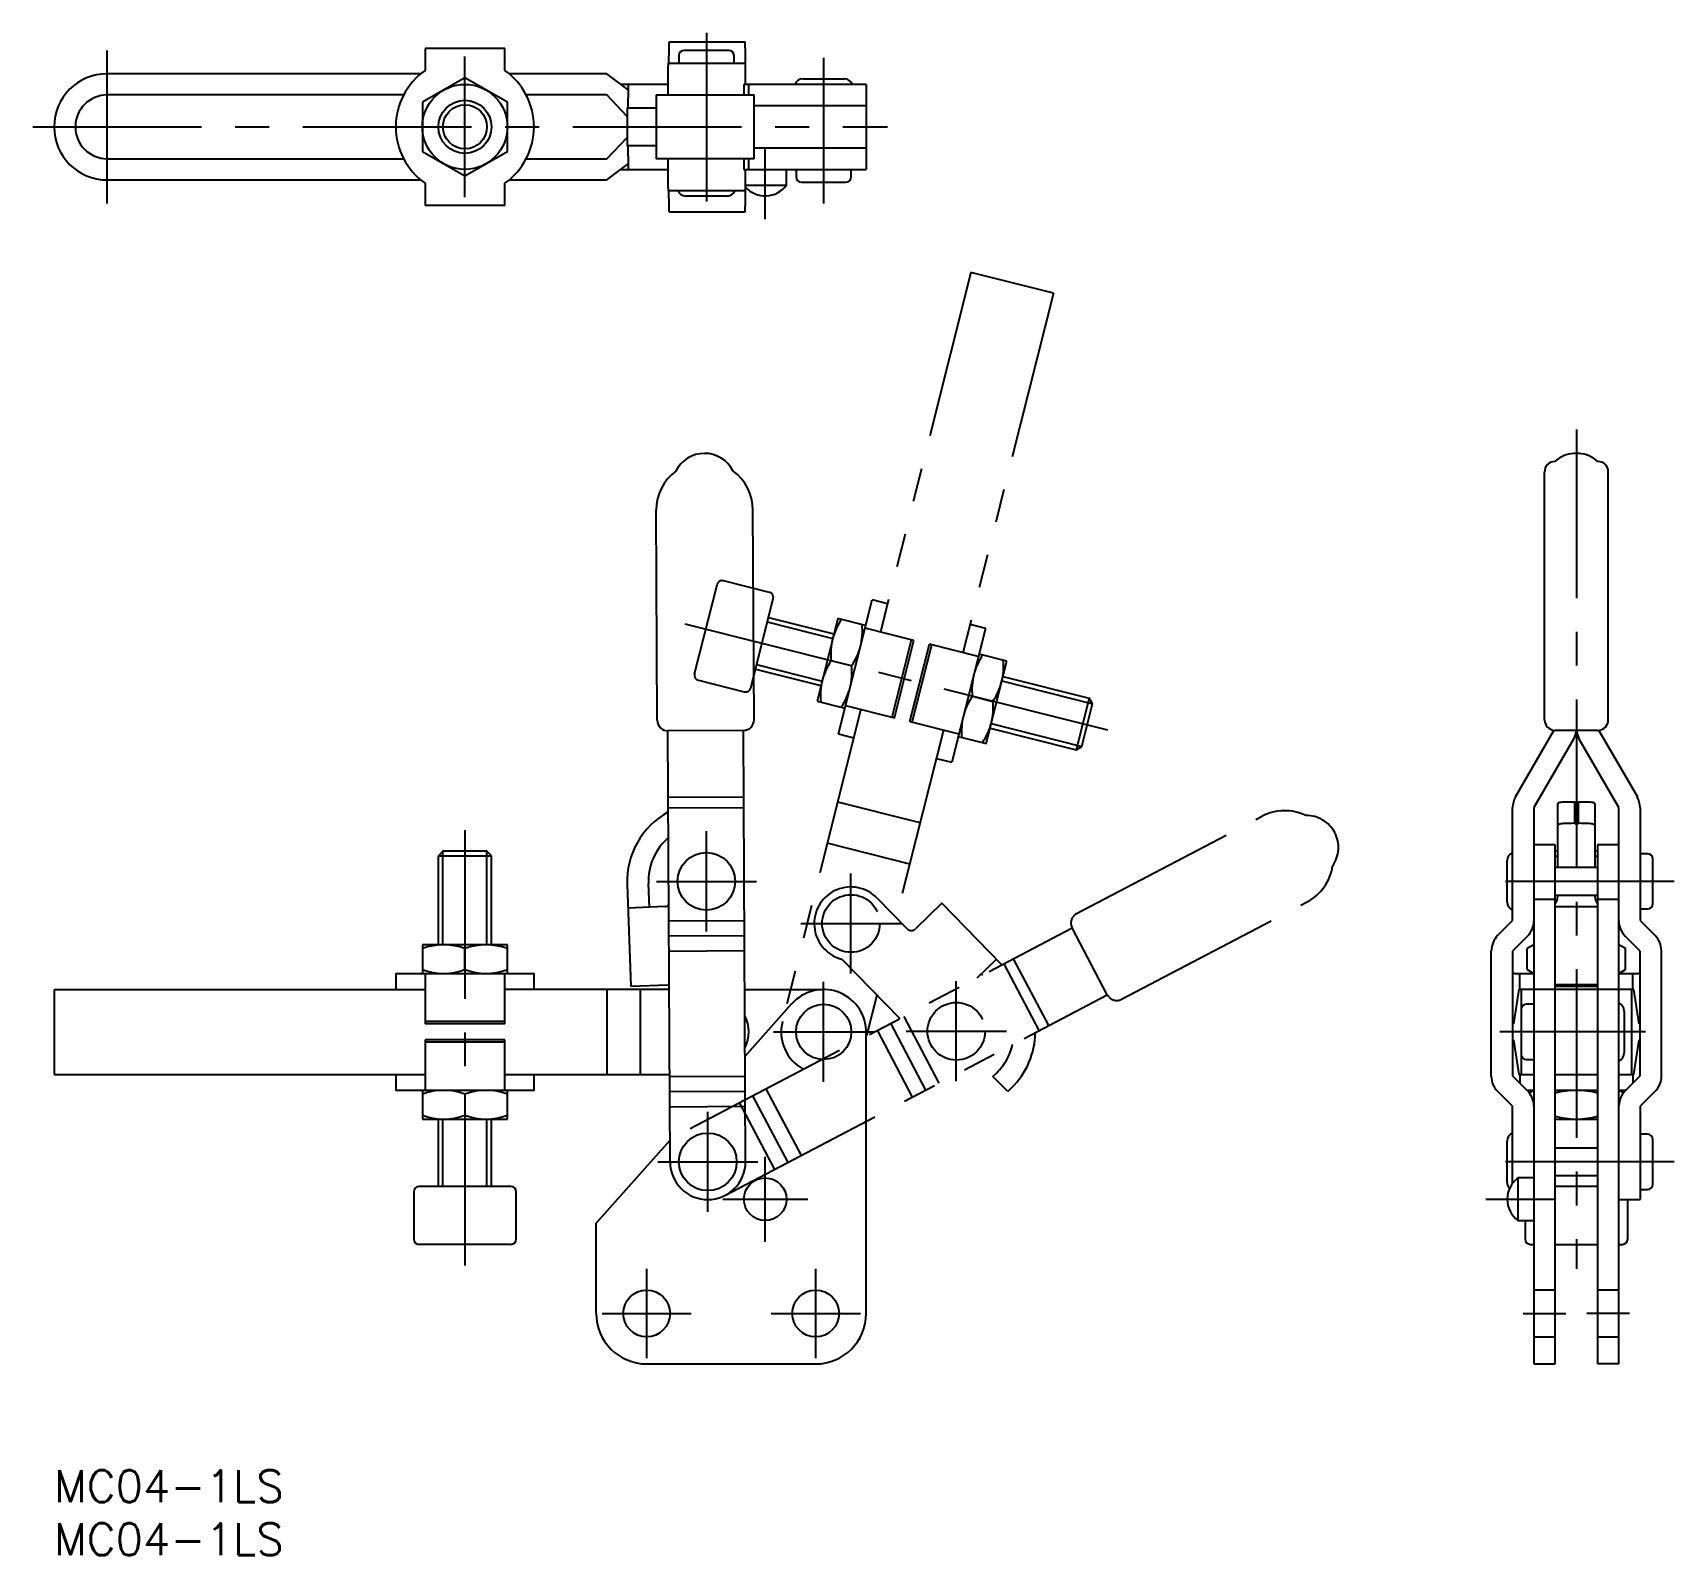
# Model space of a CAD drawing. Extents: x -2 to 152, y -8 to 135.
import ezdxf

# ---------------------------------------------------------------- set-up
doc = ezdxf.new("R2010")
doc.units = 0
doc.header["$LTSCALE"] = 0.5
for name, pattern in [('CENTER', [50.8, 31.75, -6.35, 6.35, -6.35]), ('DASHED', [19.05, 12.7, -6.35]), ('PHANTOM', [63.5, 31.75, -6.35, 6.35, -6.35, 6.35, -6.35])]:
    doc.linetypes.add(name, pattern=pattern)
for name, color, linetype in [('MSM_CENTER', 1, 'CENTER'), ('MSM_CONTINUOUS', 7, 'CONTINUOUS'), ('MSM_DASHED', 4, 'DASHED'), ('MSM_IMAGINARY', 6, 'PHANTOM'), ('MSM_NARROW', 5, 'CONTINUOUS'), ('MSM_PART_NUMBER', 7, 'CONTINUOUS')]:
    doc.layers.add(name, color=color, linetype=linetype)
doc.styles.get("Standard").update_dxf_attribs({"font": 'txt.shx', "height": 3, "bigfont": 'bigfont.shx'})

# ---------------------------------------------------------------- blocks, each defined once
blk = doc.blocks.new('*U20')
at = {"layer": 'MSM_PART_NUMBER'}
blk.add_text('MC04-1LS', height=3, dxfattribs=at).set_placement((0, -3))
blk = doc.blocks.new('*U21')
at = {"layer": 'MSM_PART_NUMBER'}
blk.add_text('MC04-1LS', height=3, dxfattribs=at).set_placement((0, -8))

msp = doc.modelspace()

# ---------------------------------------------------------------- linework, layer by layer
at = {"layer": 'MSM_CENTER'}
for p, q in [((61.37, 135.28), (61.37, 117.57)), ((5, 119.23), (5, 133.63)), ((38.65, 119.81), (38.65, 133.04)), ((72.4, 132.94), (72.4, 119.23)), ((-2, 126.43), (78.4, 126.43)), ((66.9, 117.75), (66.9, 124.43)), ((143.21, 97.95), (143.21, 18.95)), ((99.13, 69.64), (59.37, 79.64)), ((38.65, 60.25), (38.65, 19.25)), ((61.37, 50.71), (61.37, 60.13)), ((74.97, 46.74), (74.97, 56.16)), ((56.66, 55.42), (66.08, 55.42)), ((152.41, 55.42), (134.7, 55.42)), ((70.26, 51.45), (79.68, 51.45)), ((72.4, 36.54), (72.4, 45.96)), ((84.88, 36.6), (84.88, 46.01)), ((67.69, 41.25), (77.11, 41.25)), ((80.17, 41.31), (89.59, 41.31)), ((149.72, 41.25), (136.01, 41.25)), ((61.5, 24.31), (61.5, 33.73)), ((66.9, 21.5), (66.9, 29.5)), ((56.79, 29.02), (66.21, 29.02)), ((152.41, 29.02), (134.7, 29.02)), ((62.9, 25.5), (70.9, 25.5)), ((134.71, 25.5), (141.21, 25.5)), ((55.75, 10.55), (55.75, 18.95)), ((71.65, 10.55), (71.65, 18.95)), ((51.55, 14.75), (59.95, 14.75)), ((67.45, 14.75), (75.85, 14.75)), ((138.21, 14.75), (142.21, 14.75)), ((148.21, 14.75), (144.21, 14.75))]:
    msp.add_line(p, q, dxfattribs=at)
at = {"layer": 'MSM_CONTINUOUS'}
for p, q in [((57.85, 134.43), (65.01, 134.43)), ((42.4, 133.81), (34.9, 133.81)), ((34.9, 133.81), (34.9, 131.73)), ((42.4, 131.73), (42.4, 133.81)), ((57.84, 132.43), (57.85, 133.84)), ((58.77, 133.13), (58.77, 132.43)), ((63.47, 133.63), (59.27, 133.63)), ((63.97, 132.43), (63.97, 133.13)), ((65.02, 133.84), (65.02, 132.43)), ((34.5, 131.43), (5, 131.43)), ((52, 131.43), (42.8, 131.43)), ((54, 129.9), (52, 131.43)), ((57.76, 129.43), (57.78, 132.16)), ((57.79, 132.43), (64.94, 132.43)), ((65.01, 132.43), (64.95, 132.43)), ((65.02, 132.43), (65.05, 132.43)), ((65.05, 130.43), (65.05, 132.43)), ((38.65, 131.04), (34.65, 128.74)), ((42.65, 128.74), (38.65, 131.04)), ((57.77, 130.43), (53.35, 130.43)), ((54, 130.43), (54, 129.18)), ((64.89, 130.43), (64.88, 129.43)), ((76.4, 130.43), (64.89, 130.43)), ((65.35, 129.43), (65.35, 130.43)), ((70.44, 130.94), (74.36, 130.94)), ((76.4, 130.43), (76.4, 122.43)), ((32.88, 129.43), (5, 129.43)), ((34.65, 128.74), (34.65, 124.12)), ((42.65, 124.12), (42.65, 128.74)), ((52, 129.43), (44.42, 129.43)), ((53.91, 127.41), (52, 129.43)), ((56.65, 128.18), (53.91, 128.18)), ((53.91, 128.18), (53.91, 124.68)), ((56.65, 129.43), (65.85, 129.43)), ((56.65, 129.43), (56.65, 123.43)), ((65.85, 123.43), (65.85, 129.43)), ((65.85, 128.43), (76.4, 128.43)), ((52, 123.43), (53.91, 125.44)), ((34.65, 124.12), (38.65, 121.81)), ((38.65, 121.81), (42.65, 124.12)), ((53.91, 124.68), (56.65, 124.68)), ((54, 123.68), (54, 122.43)), ((76.4, 124.43), (65.85, 124.43)), ((5, 123.43), (32.88, 123.43)), ((44.42, 123.43), (52, 123.43)), ((52, 121.43), (54, 122.95)), ((53.35, 122.43), (57.77, 122.43)), ((65.85, 123.43), (56.65, 123.43)), ((57.78, 120.69), (57.76, 123.43)), ((64.88, 123.43), (64.89, 122.43)), ((64.89, 122.43), (76.4, 122.43)), ((65.05, 120.43), (65.05, 122.43)), ((65.35, 122.43), (65.35, 123.43)), ((68.9, 120.93), (68.9, 122.43)), ((69.8, 122.43), (69.8, 121.73)), ((75, 121.73), (75, 122.43)), ((5, 121.43), (34.5, 121.43)), ((34.9, 121.12), (34.9, 119.04)), ((42.4, 119.04), (42.4, 121.12)), ((42.8, 121.43), (52, 121.43)), ((65.05, 120.93), (68.9, 120.93)), ((70.3, 121.23), (74.5, 121.23)), ((42.4, 119.04), (34.9, 119.04)), ((57.79, 120.43), (64.94, 120.43)), ((57.85, 119.01), (57.84, 120.43)), ((63.32, 119.92), (59.42, 119.92)), ((64.95, 120.43), (65.01, 120.43)), ((65.02, 120.43), (65.02, 119.01)), ((65.05, 120.43), (65.02, 120.43)), ((57.85, 118.43), (65.01, 118.43)), ((143.47, 95.7), (142.96, 95.7)), ((140.21, 70.58), (140.21, 93.94)), ((146.21, 70.58), (146.21, 93.94)), ((56.75, 70.58), (56.65, 90.35)), ((65.85, 70.62), (65.75, 90.39)), ((64.85, 69.62), (57.75, 69.59)), ((57.95, 29), (57.75, 69.59)), ((65.05, 29.04), (64.85, 69.62)), ((137.48, 63.36), (141.1, 69.62)), ((141.1, 69.62), (141.21, 69.62)), ((145.21, 69.62), (141.21, 69.62)), ((143.19, 69.62), (143.11, 69.2)), ((143.23, 69.62), (143.32, 69.2)), ((145.21, 69.62), (145.33, 69.62)), ((145.33, 69.62), (148.95, 63.36)), ((142.94, 68.81), (139.21, 62.37)), ((143.11, 69.2), (142.94, 68.81)), ((143.32, 69.2), (143.49, 68.81)), ((147.21, 62.37), (143.49, 68.81)), ((57.78, 63.33), (64.88, 63.36)), ((57.79, 62.33), (64.89, 62.36)), ((137.21, 51.73), (137.21, 62.36)), ((139.21, 62.37), (139.21, 10)), ((141.46, 56.72), (141.46, 62.7)), ((143.03, 62.87), (143.4, 62.87)), ((143.03, 62.87), (143.03, 60.87)), ((143.4, 60.87), (143.4, 62.87)), ((144.96, 62.7), (144.96, 56.72)), ((147.21, 10), (147.21, 62.37)), ((149.21, 62.36), (149.21, 51.73)), ((143.03, 60.87), (143.4, 60.87)), ((141.21, 58.87), (139.21, 58.87)), ((141.21, 10), (141.21, 58.87)), ((147.21, 58.87), (145.21, 58.87)), ((145.21, 58.87), (145.21, 10)), ((36.58, 58.25), (36.15, 57.82)), ((36.15, 57.82), (41.15, 57.82)), ((36.15, 49.45), (36.15, 57.82)), ((40.72, 58.25), (36.58, 58.25)), ((41.15, 57.82), (40.72, 58.25)), ((41.15, 49.45), (41.15, 57.82)), ((136.7, 53.47), (136.7, 57.38)), ((141.46, 58.25), (141.21, 58.25)), ((141.46, 57.76), (141.21, 57.76)), ((145.21, 58.25), (144.96, 58.25)), ((145.21, 57.76), (144.96, 57.76)), ((149.91, 58.02), (149.21, 58.02)), ((150.41, 53.32), (150.41, 57.52)), ((145.21, 56.72), (141.21, 56.72)), ((53.92, 55.13), (54.27, 45.56)), ((56, 52.99), (55.92, 55.21)), ((141.21, 54.12), (145.21, 54.12)), ((141.46, 53.99), (141.46, 54.12)), ((144.96, 54.12), (144.96, 53.99)), ((57.46, 53.04), (54, 52.91)), ((139.21, 53.75), (141.21, 53.75)), ((141.21, 53.06), (145.21, 53.06)), ((145.21, 53.75), (147.21, 53.75)), ((149.21, 52.82), (149.91, 52.82)), ((57.84, 51.69), (64.94, 51.73)), ((135.8, 50.31), (137.21, 51.73)), ((149.21, 51.73), (150.63, 50.31)), ((42.65, 49.45), (34.65, 49.45)), ((34.65, 49.45), (34.65, 46.75)), ((42.65, 46.75), (42.65, 49.45)), ((57.85, 50.28), (64.95, 50.31)), ((138.63, 50.27), (137.21, 48.86)), ((139.21, 49.45), (138.59, 49.09)), ((147.83, 49.09), (147.21, 49.45)), ((149.21, 48.86), (147.8, 50.27)), ((38.65, 47.11), (38.65, 49.09)), ((57.85, 48.86), (64.95, 48.9)), ((135.21, 37.04), (135.21, 48.9)), ((137.21, 48.86), (137.21, 37.12)), ((138.59, 47.11), (138.59, 49.09)), ((147.83, 47.11), (147.83, 49.09)), ((149.21, 37.12), (149.21, 48.86)), ((151.21, 37.04), (151.21, 48.9)), ((32.15, 46.75), (32.15, 45.25)), ((32.15, 46.75), (45.15, 46.75)), ((34.9, 46.75), (34.9, 42)), ((42.4, 42), (42.4, 46.75)), ((45.15, 45.25), (45.15, 46.75)), ((137.38, 46.75), (139.21, 46.75)), ((137.9, 45.25), (137.9, 46.75)), ((138.59, 47.11), (139.21, 46.75)), ((147.21, 46.75), (147.83, 47.11)), ((147.21, 46.75), (149.04, 46.75)), ((148.52, 45.25), (148.52, 46.75)), ((0, 45.25), (0, 37.25)), ((0, 45.25), (34.9, 45.25)), ((57.87, 45.25), (42.4, 45.25)), ((52, 45.25), (52, 37.25)), ((54.27, 45.56), (57.73, 45.69)), ((55.15, 45.25), (55.15, 37.25)), ((64.97, 45.25), (72.4, 45.25)), ((137.81, 45.25), (137.31, 42)), ((148.61, 45.25), (137.81, 45.25)), ((138.01, 45.25), (138.01, 37.25)), ((141.21, 45.71), (145.21, 45.71)), ((141.21, 45.56), (145.21, 45.56)), ((148.41, 45.25), (148.41, 37.25)), ((149.11, 42), (148.61, 45.25)), ((65, 38.96), (69.41, 43.91)), ((139.21, 43.85), (138.51, 43.85)), ((42.4, 42.23), (34.9, 42.23)), ((42.4, 42), (34.9, 42)), ((137.31, 42), (137.21, 42.02)), ((147.72, 43.21), (147.72, 39.29)), ((149.21, 42.02), (149.11, 42)), ((42.4, 40.5), (34.9, 40.5)), ((34.9, 40.5), (34.9, 35.75)), ((42.4, 40.27), (34.9, 40.27)), ((42.4, 35.75), (42.4, 40.5)), ((76.4, 14.75), (76.4, 41.47)), ((137.21, 40.48), (137.31, 40.5)), ((137.31, 40.5), (137.81, 37.25)), ((148.61, 37.25), (149.11, 40.5)), ((149.11, 40.5), (149.21, 40.48)), ((138.51, 38.65), (139.21, 38.65)), ((0, 37.25), (34.9, 37.25)), ((32.15, 37.25), (32.15, 35.75)), ((42.4, 37.25), (57.91, 37.25)), ((45.15, 35.75), (45.15, 37.25)), ((57.91, 37.04), (65.01, 37.08)), ((137.21, 37.12), (138.63, 35.7)), ((137.81, 37.25), (139.21, 37.25)), ((137.9, 37.25), (137.9, 36.43)), ((141.21, 37.25), (145.21, 37.25)), ((147.21, 37.25), (148.61, 37.25)), ((147.8, 35.7), (149.21, 37.12)), ((148.52, 37.25), (148.52, 36.43)), ((45.15, 35.75), (32.15, 35.75)), ((34.65, 35.75), (34.65, 33.05)), ((42.65, 33.05), (42.65, 35.75)), ((57.92, 35.63), (65.02, 35.66)), ((137.21, 34.25), (135.8, 35.66)), ((139.21, 35.75), (138.58, 35.75)), ((139.21, 35.75), (138.79, 35.51)), ((145.21, 35.75), (141.21, 35.75)), ((147.64, 35.51), (147.21, 35.75)), ((147.85, 35.75), (147.21, 35.75)), ((150.63, 35.66), (149.21, 34.25)), ((38.65, 35.39), (38.65, 33.41)), ((57.92, 34.21), (65.02, 34.25)), ((137.21, 27), (137.21, 34.25)), ((149.21, 34.25), (149.21, 25.47)), ((34.65, 33.05), (42.65, 33.05)), ((36.15, 26.7), (36.15, 33.05)), ((41.15, 26.7), (41.15, 33.05)), ((141.21, 33.05), (145.21, 33.05)), ((51, 23.25), (57.94, 31.04)), ((136.7, 27.06), (136.7, 30.98)), ((149.91, 31.62), (149.21, 31.62)), ((150.41, 26.92), (150.41, 31.12)), ((145.21, 30.32), (141.21, 30.32)), ((42.98, 26.7), (34.33, 26.7)), ((139.21, 27.5), (137.71, 27.5)), ((137.71, 27.5), (137.71, 23.5)), ((141.21, 27.72), (145.21, 27.72)), ((145.21, 26.7), (141.21, 26.7)), ((149.21, 26.42), (149.91, 26.42)), ((33.83, 26.2), (33.83, 21.75)), ((43.48, 21.75), (43.48, 26.2)), ((147.21, 25.47), (149.21, 25.47)), ((148.04, 21.75), (148.04, 25.47)), ((51, 14.75), (51, 23.25)), ((137.71, 23.5), (139.21, 23.5)), ((138.39, 23.5), (138.39, 21.75)), ((42.98, 21.25), (34.33, 21.25)), ((138.89, 21.25), (139.21, 21.25)), ((141.21, 21.25), (145.21, 21.25)), ((147.21, 21.25), (147.54, 21.25)), ((55.75, 10), (71.65, 10)), ((139.21, 10), (141.21, 10)), ((147.21, 10), (145.21, 10))]:
    msp.add_line(p, q, dxfattribs=at)
for centre, radius in [((38.65, 126.43), 4), ((38.65, 126.43), 2.5), ((61.37, 55.42), 2.71), ((72.4, 41.25), 2.6), ((61.5, 29.02), 2.71), ((66.9, 25.5), 2), ((55.75, 14.75), 2.2), ((71.65, 14.75), 2.2)]:
    msp.add_circle(centre, radius, dxfattribs=at)
for centre, radius, start, end in [((86.69, 133.79), 28.85, 178.7423, 179.9058), ((37.57, 133.81), 27.45, 0.0646, 1.2873), ((59.27, 133.13), 0.5, 90, 180), ((63.47, 133.13), 0.5, 0, 90), ((5, 126.43), 5, 90, 270), ((38.65, 126.43), 6.5, 125.2344, 234.7656), ((38.65, 126.43), 6.5, 305.2344, 54.7656), ((67.85, 132.11), 10.07, 178.1929, 179.7174), ((70.44, 130.13), 0.81, 90, 158.2615), ((74.36, 130.13), 0.81, 21.7385, 90), ((5, 126.43), 3, 90, 270), ((44.92, 128.96), 9.09, 355.1573, 1.3485), ((44.92, 123.89), 9.09, 358.6515, 4.8427), ((67.85, 120.74), 10.07, 180.2826, 181.8071), ((66.9, 122.43), 2.5, 222.2686, 323.1301), ((70.3, 121.73), 0.5, 180, 270), ((74.5, 121.73), 0.5, 270, 0), ((86.69, 119.06), 28.85, 180.0942, 181.2577), ((59.42, 120.73), 0.81, 201.7385, 270), ((63.32, 120.73), 0.81, 270, 338.2615), ((37.57, 119.04), 27.45, 358.7127, 359.9354), ((61.19, 92.7), 3, 26.9181, 153.6419), ((141.21, 93.94), 0.997, 90.4813, 180), ((143.21, 92.7), 3.01, 94.9253, 131.9129), ((143.21, 92.7), 3.01, 48.0871, 85.0747), ((145.22, 93.94), 0.997, 0, 89.5187), ((61.2, 90.37), 4.55, 126.3913, 180.28), ((61.2, 90.37), 4.55, 0.28, 54.1687), ((57.74, 70.58), 0.99, 180.1067, 270.8421), ((64.86, 70.61), 0.989, 269.6688, 0.5025), ((141.23, 70.63), 1.01, 182.9047, 262.7484), ((145.21, 70.63), 1.01, 277.0814, 357.2654), ((139.44, 62.3), 2.23, 151.583, 178.4167), ((146.98, 62.3), 2.23, 1.5833, 28.417), ((61.36, 55.41), 7.45, 118.6705, 182.13), ((141.58, 62.69), 0.113, 99.068, 171.1143), ((141.94, 61.5), 1.36, 88.53, 106.5092), ((143.17, 24.98), 37.9, 90.2234, 91.8082), ((143.25, 24.98), 37.9, 88.1918, 89.7766), ((144.48, 61.5), 1.36, 73.4908, 91.47), ((144.85, 62.69), 0.113, 8.8857, 80.932), ((141.64, 60.63), 0.175, 117.6799, 168.5389), ((141.99, 59.44), 1.41, 90.4294, 107.9391), ((143.17, 23.01), 37.87, 90.2228, 91.8089), ((143.25, 23.01), 37.87, 88.1911, 89.7772), ((144.44, 59.44), 1.41, 72.0609, 89.5706), ((144.79, 60.63), 0.175, 11.4611, 62.3201), ((61.36, 55.41), 5.45, 130.8191, 182.13), ((137.51, 57.38), 0.81, 111.7385, 180), ((149.91, 57.52), 0.5, 0, 90), ((57.44, 53.59), 0.55, 272.13, 315.6913), ((137.51, 53.47), 0.81, 180, 248.2615), ((140.43, 54), 1.03, 319.2368, 359.3274), ((145.99, 54), 1.03, 180.6726, 220.7632), ((149.91, 53.32), 0.5, 270, 0), ((137.21, 51.69), 2, 314.9995, 360), ((149.21, 51.69), 2, 180, 225.0005), ((36.65, 43.67), 5.78, 69.7429, 110.2571), ((40.65, 43.67), 5.78, 69.7429, 110.2571), ((137.28, 48.87), 2.06, 135.7327, 179.2668), ((149.15, 48.87), 2.06, 0.7332, 44.2673), ((36.65, 52.53), 5.78, 249.7429, 290.2571), ((40.65, 52.53), 5.78, 249.7429, 290.2571), ((137.38, 45.75), 1, 90, 99.8483), ((149.04, 45.75), 1, 80.1517, 90), ((57.75, 45.14), 0.55, 77.8297, 92.13), ((72.4, 41.24), 4, 3.1919, 138.2444), ((138.51, 43.35), 0.5, 90, 180), ((146.91, 43.21), 0.81, 0, 68.2615), ((61.9, 41.25), 3.45, 333.8812, 26.6788), ((138.51, 39.15), 0.5, 180, 270), ((146.91, 39.29), 0.81, 291.7385, 0), ((137.23, 37.08), 2.02, 180.192, 224.8085), ((149.2, 37.08), 2.02, 315.1915, 359.808), ((36.65, 29.97), 5.78, 69.7429, 110.2571), ((40.65, 29.97), 5.78, 69.7429, 110.2571), ((137.09, 34.24), 2.13, 1.4256, 43.5749), ((143.21, 28.28), 7.47, 74.4615, 105.5264), ((149.34, 34.24), 2.13, 136.4251, 178.5744), ((36.65, 38.83), 5.78, 249.7429, 290.2571), ((40.65, 38.83), 5.78, 249.7429, 290.2571), ((143.21, 40.52), 7.47, 254.4736, 285.5382), ((137.51, 30.98), 0.81, 111.7385, 180), ((149.91, 31.12), 0.5, 0, 90), ((61.5, 29.02), 3.55, 180.28, 0.28), ((34.33, 26.2), 0.5, 90, 180), ((42.98, 26.2), 0.5, 0, 90), ((137.51, 27.06), 0.81, 180, 223.4666), ((139.21, 25.5), 2.5, 126.8699, 233.1301), ((149.91, 26.92), 0.5, 270, 0), ((34.33, 21.75), 0.5, 180, 270), ((42.98, 21.75), 0.5, 270, 0), ((138.89, 21.75), 0.5, 180, 270), ((147.54, 21.75), 0.5, 270, 0), ((55.75, 14.75), 4.75, 180, 270), ((71.65, 14.75), 4.75, 270, 0)]:
    msp.add_arc(centre, radius, start, end, dxfattribs=at)
at = {"layer": 'MSM_DASHED'}
for p, q in [((141.21, 16.95), (139.21, 16.95)), ((147.21, 16.95), (145.21, 16.95)), ((139.21, 12.55), (141.21, 12.55)), ((145.21, 12.55), (147.21, 12.55))]:
    msp.add_line(p, q, dxfattribs=at)
at = {"layer": 'MSM_IMAGINARY'}
for p, q in [((86.26, 112.73), (77.74, 78.88)), ((94.01, 110.78), (86.26, 112.73)), ((94.01, 110.78), (85.5, 76.93)), ((67.29, 82.62), (62.97, 83.71)), ((60.26, 74.96), (62.37, 83.34)), ((65.54, 73.63), (67.65, 82.02)), ((73.79, 69.31), (76.96, 81.92)), ((78.41, 81.55), (76.96, 81.92)), ((67.1, 79.83), (73.26, 78.28)), ((67.21, 80.25), (73.36, 78.7)), ((73.73, 80.15), (71.78, 72.39)), ((76.35, 79.49), (73.73, 80.15)), ((80.89, 78.09), (76.29, 79.25)), ((87.63, 79.23), (84.45, 66.63)), ((87.63, 79.23), (86.17, 79.6)), ((78.84, 70.87), (80.67, 78.15)), ((79.06, 70.82), (80.89, 78.09)), ((80.52, 70.45), (82.35, 77.73)), ((80.74, 70.4), (82.57, 77.67)), ((86.95, 76.57), (82.35, 77.73)), ((66.09, 75.82), (72.25, 74.27)), ((75.03, 75.7), (73.1, 76.18)), ((89.63, 76.15), (87.02, 76.81)), ((87.68, 68.39), (89.63, 76.15)), ((60.62, 74.35), (64.93, 73.26)), ((65.99, 75.4), (72.14, 73.85)), ((89.16, 74.28), (97.7, 72.13)), ((89.27, 74.7), (97.38, 72.65)), ((86.39, 72.84), (88.31, 72.36)), ((97.38, 72.65), (96.16, 67.81)), ((97.7, 72.13), (97.38, 72.65)), ((75.91, 71.61), (68.52, 42.23)), ((71.78, 72.39), (74.4, 71.73)), ((74.46, 71.98), (79.06, 70.82)), ((96.69, 68.12), (97.7, 72.13)), ((83.67, 69.66), (79.23, 52.01)), ((80.52, 70.45), (85.13, 69.29)), ((88.05, 69.85), (96.16, 67.81)), ((88.15, 70.27), (96.69, 68.12)), ((73.79, 69.31), (75.24, 68.94)), ((85.06, 69.05), (87.68, 68.39)), ((96.16, 67.81), (96.69, 68.12)), ((83, 66.99), (84.45, 66.63)), ((81.48, 60.93), (73.72, 62.88)), ((81.48, 60.93), (73.72, 62.88)), ((96.2, 52.38), (113.66, 61.55)), ((80.5, 57.05), (72.74, 59)), ((80.25, 50.96), (77.43, 53.85)), ((83.51, 53.37), (81.03, 50.95)), ((89.17, 47.56), (83.51, 53.37)), ((100.43, 44.32), (117.89, 53.49)), ((59.85, 32.16), (95.78, 51.03)), ((99.08, 44.75), (95.78, 51.03)), ((74.1, 48.1), (79.56, 42.51)), ((86.85, 46.34), (88.65, 48.1)), ((90.24, 48.12), (93.54, 41.84)), ((87.22, 46.7), (87.33, 46.59)), ((89.35, 47.66), (92.65, 41.37)), ((63.15, 25.88), (99.08, 44.75)), ((77.4, 44.72), (76.43, 40.87)), ((78.69, 42.06), (81.99, 35.77)), ((79.94, 42.71), (83.24, 36.43)), ((77.43, 41.4), (80.73, 35.11)), ((88.32, 37.06), (88.68, 37.41)), ((89.72, 35.63), (88.32, 37.06)), ((66.97, 35.9), (70.27, 29.61)), ((90.08, 35.98), (89.72, 35.63)), ((64.46, 34.59), (67.76, 28.3)), ((65.71, 35.24), (69.02, 28.96))]:
    msp.add_line(p, q, dxfattribs=at)
for centre in [(74.97, 51.45), (84.88, 41.31)]:
    msp.add_circle(centre, 2.71, dxfattribs=at)
for centre, radius, start, end in [((62.85, 83.22), 0.5, 75.8808, 165.8808), ((67.17, 82.14), 0.5, 345.8808, 75.8808), ((78.84, 76.8), 5.78, 145.6237, 186.1379), ((70.26, 78.96), 5.78, 325.6237, 6.1379), ((77.87, 72.92), 5.78, 145.6237, 186.1379), ((69.28, 75.08), 5.78, 325.6237, 6.1379), ((92.13, 73.46), 5.78, 145.6237, 186.1379), ((83.54, 75.62), 5.78, 325.6237, 6.1379), ((60.74, 74.83), 0.5, 165.8808, 255.8808), ((65.06, 73.75), 0.5, 255.8808, 345.8808), ((91.15, 69.58), 5.78, 145.6237, 186.1379), ((82.57, 71.74), 5.78, 325.6237, 6.1379), ((115.77, 57.52), 4.55, 63.8188, 117.7075), ((117.83, 58.61), 3, 324.3456, 91.0694), ((115.77, 57.52), 4.55, 297.7075, 351.5962), ((74.96, 51.44), 3.45, 44.3244, 248.8732), ((80.65, 51.34), 0.55, 224.3244, 314.3244), ((96.65, 51.5), 0.99, 117.5342, 208.2696), ((74.96, 51.44), 3.45, 248.8732, 255.5567), ((99.96, 45.2), 0.989, 207.0963, 297.93), ((72.4, 41.25), 4, 165.8808, 241.2389), ((84.87, 41.31), 7.45, 314.3244, 359.1405), ((84.89, 41.3), 5.43, 314.2731, 346.9401)]:
    msp.add_arc(centre, radius, start, end, dxfattribs=at)
at = {"layer": 'MSM_NARROW'}
for p, q in [((36.58, 49.45), (36.58, 58.25)), ((40.72, 49.45), (40.72, 58.25)), ((36.58, 26.7), (36.58, 33.05)), ((40.72, 26.7), (40.72, 33.05))]:
    msp.add_line(p, q, dxfattribs=at)
msp.add_circle((38.65, 126.43), 2.07, dxfattribs=at)

# ---------------------------------------------------------------- block references
at = {"layer": 'MSM_CONTINUOUS'}
for name in ['*U20', '*U21']:
    msp.add_blockref(name, (0, 0), dxfattribs=at)

doc.saveas('drawing.dxf')
